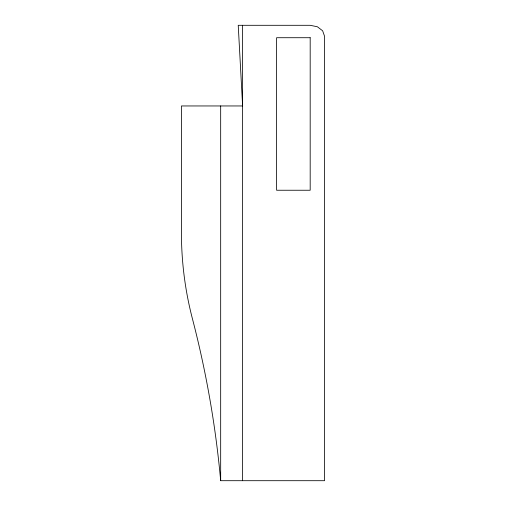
<?xml version="1.0" encoding="UTF-8"?>
<svg xmlns="http://www.w3.org/2000/svg" width="506" height="506" viewBox="0 0 506 506"><rect width="100%" height="100%" fill="white"/><g stroke="black" fill="none" stroke-linecap="round" stroke-linejoin="round"><path stroke-width="0.76" d="M220.673 480.7L324.561 480.7L324.561 36.274L322.632 30.784L317.376 26.767L310.184 25.3L238.231 25.3L242.621 105.956L181.439 105.956L181.439 232.95A340.513 340.513 0 0 0 192.413 318.698A1005.7 1005.7 0 0 1 220.673 480.7L220.673 105.956M242.621 25.3L242.621 480.7M310.184 37.716L276.611 37.716L276.611 190.243L310.184 190.243L310.184 37.716"/></g></svg>
